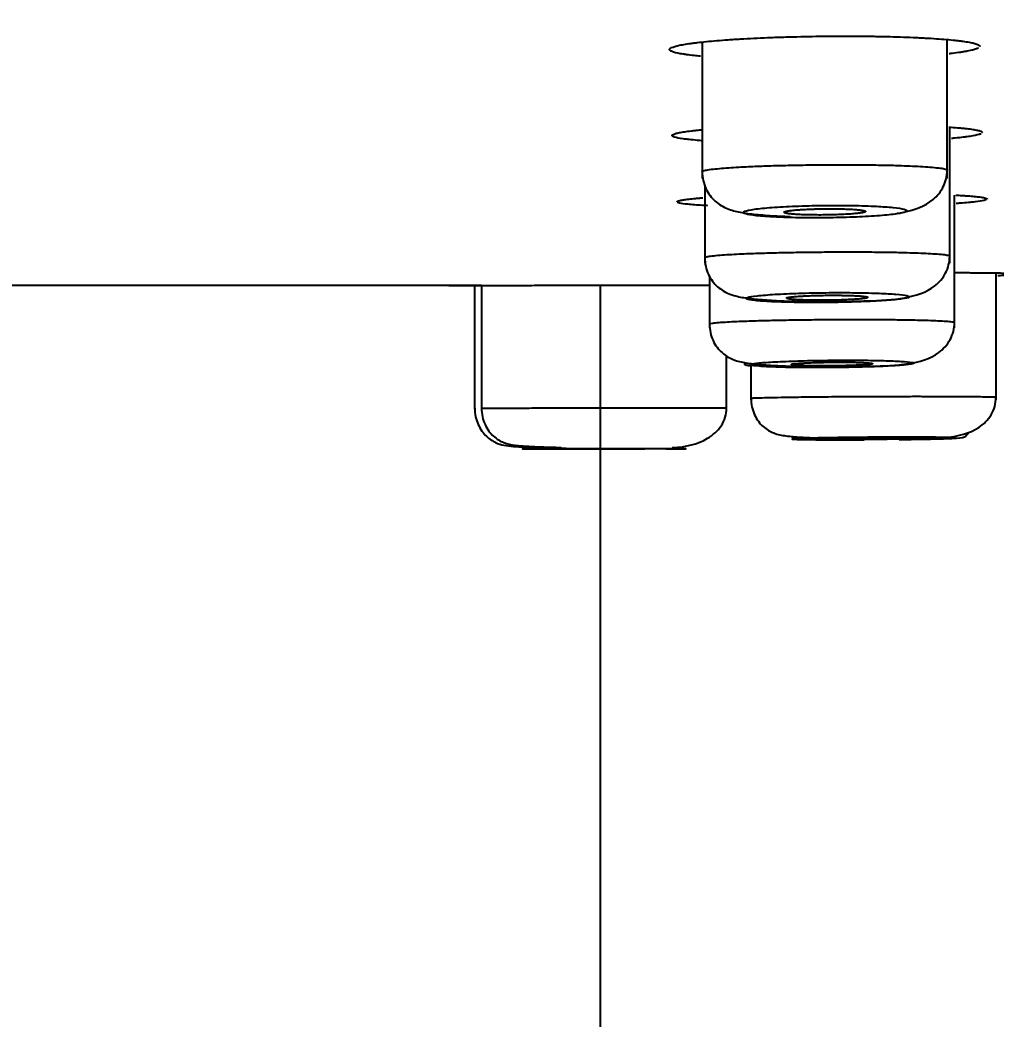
# Model space of a CAD drawing. Header units: millimetres. Extents: x 6110 to 6704, y -2661 to -1821.
# Drawn here: x 6324.998 to 6327.985, y -2068.275 to -2065.217 of the extents above; entities that cross this region are included whole.
import ezdxf

# ---------------------------------------------------------------- set-up
doc = ezdxf.new("R2010")
doc.units = ezdxf.units.MM
doc.header["$LTSCALE"] = 0.1
doc.linetypes.add('HIDDEN2', pattern=[4.7625, 3.175, -1.5875])
doc.layers.add('1', color=4, linetype='HIDDEN2', lineweight=13)
doc.layers.add('DIM', color=3, linetype='Continuous', lineweight=9)
doc.styles.get("Standard").update_dxf_attribs({"font": 'arial.ttf'})
doc.dimstyles.new('ISO-25', dxfattribs={"dimtxt": 2.5, "dimasz": 2.5, "dimexe": 1.25, "dimexo": 0.625, "dimtad": 1, "dimlfac": 5, "dimtxsty": 'Standard', "dimcen": 2.5, "dimadec": 0, "dimazin": 0, "dimtfac": 1, "dimtmove": 0, "dimatfit": 3, "dimfxl": 0, "dimarcsym": 0})

# ---------------------------------------------------------------- blocks, each defined once
blk = doc.blocks.new('*D85')
at = {"layer": 'Defpoints', "color": 0}
for p in [(6324.4599, -2027.3782), (6392.6916, -2027.3782), (6311.704, -2532.5418)]:
    blk.add_point(p, dxfattribs=at)
at = {"layer": 'DIM', "color": 0, "lineweight": -2}
for p, q in [((6325.0849, -2027.3782), (6393.9416, -2027.3782)), ((6392.6916, -2527.5418), (6392.6916, -2032.3782)), ((6312.329, -2532.5418), (6393.9416, -2532.5418))]:
    blk.add_line(p, q, dxfattribs=at)
at = {"layer": 'DIM', "color": 0}
for points in [[(6391.8583, -2032.3782), (6393.5249, -2032.3782), (6392.6916, -2027.3782)], [(6391.8583, -2527.5418), (6393.5249, -2527.5418), (6392.6916, -2532.5418)]]:
    blk.add_solid(points, dxfattribs=at)
at = {"layer": 'DIM', "color": 0, "insert": (6389.0618, -2279.96), "char_height": 5, "attachment_point": 5, "rotation": 90}
blk.add_mtext('2020,7', dxfattribs=at)
blk = doc.blocks.new('*D93')
at = {"layer": 'Defpoints', "color": 0}
for p in [(6325.0849, -2027.3782), (6402.037, -2595.9805), (6423.8203, -2595.9805)]:
    blk.add_point(p, dxfattribs=at)
at = {"layer": 'DIM', "color": 0, "lineweight": -2}
for p, q in [((6325.7099, -2027.3782), (6425.0703, -2027.3782)), ((6423.8203, -2032.3782), (6423.8203, -2590.9805)), ((6402.662, -2595.9805), (6425.0703, -2595.9805))]:
    blk.add_line(p, q, dxfattribs=at)
at = {"layer": 'DIM', "color": 0}
for points in [[(6422.9869, -2032.3782), (6424.6536, -2032.3782), (6423.8203, -2027.3782)], [(6422.9869, -2590.9805), (6424.6536, -2590.9805), (6423.8203, -2595.9805)]]:
    blk.add_solid(points, dxfattribs=at)
at = {"layer": 'DIM', "color": 0, "insert": (6420.1905, -2311.6794), "char_height": 5, "attachment_point": 5, "rotation": 90}
blk.add_mtext('2274,4', dxfattribs=at)

msp = doc.modelspace()

# ---------------------------------------------------------------- hatches: boundary and pattern name
at = {"layer": 'DIM'}
h = msp.add_hatch(dxfattribs=at)
h.set_pattern_fill('ANSI31', color=2)
edge = h.paths.add_edge_path()
edge.add_line((6619.6172, -2595.9805), (6619.6172, -1962.2056))
edge.add_line((6634.6172, -1966.1101), (6619.6172, -1966.1101))
edge.add_line((6634.6172, -2610.9805), (6634.6172, -1966.1101))
edge.add_line((6634.6172, -2610.9805), (6184.4567, -2610.9805))
edge.add_line((6619.6172, -2595.9805), (6184.4567, -2595.9805))
edge.add_line((6184.4567, -2610.9805), (6184.4567, -2595.9805))

# ---------------------------------------------------------------- linework, layer by layer
at = {"layer": '1', "color": 7, "linetype": 'Continuous', "lineweight": -3}
for p, q in [((6327.8358, -2065.7016), (6327.8358, -2065.2771)), ((6327.0858, -2065.2844), (6327.0858, -2065.7016)), ((6327.8436, -2065.9606), (6327.8436, -2065.5451)), ((6327.0936, -2065.7221), (6327.0936, -2065.9606)), ((6327.858, -2066.1595), (6327.858, -2065.753)), ((6327.108, -2065.9997), (6327.108, -2066.1595)), ((6327.9851, -2066.3798), (6327.9851, -2065.991)), ((6326.3382, -2066.0297), (6324.7749, -2066.0297)), ((6326.4105, -2066.0297), (6326.3382, -2066.0297)), ((6326.3893, -2066.0297), (6326.3893, -2066.4077)), ((6326.4105, -2066.0293), (6326.4105, -2066.4077)), ((6326.7749, -2142.2519), (6326.7749, -2066.0285)), ((6327.1605, -2066.4077), (6327.1605, -2066.2435)), ((6327.2351, -2066.2679), (6327.2351, -2066.3798)), ((6327.2351, -2066.3798), (6327.2351, -2066.3799)), ((6327.9851, -2066.3799), (6327.9851, -2066.3798))]:
    msp.add_line(p, q, dxfattribs=at)
for points, knots in [([(6327.0808, -2065.3276), (6327.0739, -2065.327), (6327.0674, -2065.3263), (6327.0529, -2065.3248), (6327.0452, -2065.3238), (6327.0345, -2065.3223), (6327.0311, -2065.3218), (6327.0247, -2065.3208), (6327.0216, -2065.3203), (6327.0074, -2065.3177), (6326.999, -2065.3156), (6326.992, -2065.3127), (6326.9908, -2065.3122), (6326.9888, -2065.311), (6326.988, -2065.3104), (6326.9861, -2065.3087), (6326.9856, -2065.3075), (6326.9864, -2065.304), (6326.99, -2065.3016), (6326.9982, -2065.2987), (6327.0001, -2065.2981), (6327.0041, -2065.2969), (6327.0063, -2065.2963), (6327.0135, -2065.2945), (6327.0244, -2065.2922), (6327.038, -2065.29), (6327.0493, -2065.2883), (6327.0533, -2065.2878), (6327.0615, -2065.2867), (6327.0658, -2065.2862), (6327.0881, -2065.2835), (6327.1081, -2065.2815), (6327.1415, -2065.2787), (6327.1531, -2065.2778), (6327.1715, -2065.2765), (6327.1778, -2065.2761), (6327.1905, -2065.2753), (6327.1969, -2065.2749), (6327.2296, -2065.273), (6327.2571, -2065.2716), (6327.2933, -2065.2702), (6327.3006, -2065.2699), (6327.3154, -2065.2693), (6327.3229, -2065.2691), (6327.3455, -2065.2684), (6327.3606, -2065.268), (6327.4063, -2065.2669), (6327.4373, -2065.2664), (6327.4765, -2065.266), (6327.4843, -2065.266), (6327.4999, -2065.2659), (6327.5077, -2065.2659), (6327.5308, -2065.2658), (6327.5614, -2065.2659), (6327.5914, -2065.2662), (6327.6137, -2065.2665), (6327.621, -2065.2667), (6327.6357, -2065.2669), (6327.643, -2065.2671), (6327.6788, -2065.2679), (6327.7058, -2065.2688), (6327.7377, -2065.2702), (6327.744, -2065.2704), (6327.7564, -2065.271), (6327.7625, -2065.2714), (6327.7804, -2065.2723), (6327.7918, -2065.273), (6327.8241, -2065.2753), (6327.8433, -2065.2769), (6327.8644, -2065.2792), (6327.8685, -2065.2797), (6327.8763, -2065.2806), (6327.88, -2065.2811), (6327.8907, -2065.2826), (6327.9034, -2065.2846), (6327.9134, -2065.2867), (6327.9197, -2065.2883), (6327.9217, -2065.2889), (6327.9252, -2065.29), (6327.9268, -2065.2906), (6327.9333, -2065.2932), (6327.9358, -2065.2954), (6327.9358, -2065.2975)], [0, 0, 0, 0, 0.019106, 0.019106, 0.045031, 0.045031, 0.057993, 0.057993, 0.070956, 0.070956, 0.122806, 0.122806, 0.135768, 0.135768, 0.14873, 0.14873, 0.174655, 0.174655, 0.226505, 0.226505, 0.239467, 0.239467, 0.25243, 0.25243, 0.278354, 0.304279, 0.304279, 0.317242, 0.317242, 0.330204, 0.330204, 0.382054, 0.382054, 0.407979, 0.407979, 0.420941, 0.420941, 0.433903, 0.433903, 0.485753, 0.485753, 0.498716, 0.498716, 0.511678, 0.511678, 0.537603, 0.537603, 0.589452, 0.589452, 0.602415, 0.602415, 0.615377, 0.615377, 0.641302, 0.667227, 0.667227, 0.680189, 0.680189, 0.693152, 0.693152, 0.745001, 0.745001, 0.757964, 0.757964, 0.770926, 0.770926, 0.796851, 0.796851, 0.848701, 0.848701, 0.861663, 0.861663, 0.874626, 0.874626, 0.90055, 0.926475, 0.926475, 0.939438, 0.939438, 0.9524, 0.9524, 1, 1, 1, 1]), ([(6327.9312, -2065.3026), (6327.9307, -2065.3029), (6327.9301, -2065.3031), (6327.9282, -2065.304), (6327.9267, -2065.3046), (6327.9185, -2065.3076), (6327.9091, -2065.3099), (6327.8937, -2065.3127), (6327.8904, -2065.3133), (6327.8835, -2065.3144), (6327.8799, -2065.315), (6327.8685, -2065.3167), (6327.8603, -2065.3177), (6327.8482, -2065.3192), (6327.8448, -2065.3196), (6327.8413, -2065.32)], [0, 0, 0, 0, 0.047075, 0.047075, 0.144731, 0.144731, 0.535355, 0.535355, 0.633011, 0.633011, 0.730667, 0.730667, 0.925979, 0.925979, 1, 1, 1, 1]), ([(6327.0885, -2065.5864), (6327.082, -2065.586), (6327.0758, -2065.5855), (6327.0616, -2065.5843), (6327.0538, -2065.5836), (6327.043, -2065.5824), (6327.0396, -2065.582), (6327.0331, -2065.5812), (6327.0301, -2065.5808), (6327.0157, -2065.5788), (6327.0071, -2065.5771), (6327.0001, -2065.5749), (6326.9989, -2065.5744), (6326.9968, -2065.5735), (6326.9959, -2065.5731), (6326.994, -2065.5717), (6326.9934, -2065.5707), (6326.9941, -2065.5679), (6326.9975, -2065.5661), (6327.0056, -2065.5637), (6327.0075, -2065.5632), (6327.0115, -2065.5623), (6327.0136, -2065.5618), (6327.0207, -2065.5604), (6327.0315, -2065.5585), (6327.0451, -2065.5567), (6327.0564, -2065.5554), (6327.0603, -2065.5549), (6327.0685, -2065.5541), (6327.0728, -2065.5536), (6327.0792, -2065.553), (6327.0812, -2065.5528), (6327.0833, -2065.5526)], [0, 0, 0, 0, 0.054012, 0.054012, 0.131394, 0.131394, 0.170084, 0.170084, 0.208775, 0.208775, 0.363538, 0.363538, 0.402229, 0.402229, 0.44092, 0.44092, 0.518301, 0.518301, 0.673064, 0.673064, 0.711755, 0.711755, 0.750446, 0.750446, 0.827827, 0.905209, 0.905209, 0.9439, 0.9439, 0.98259, 0.98259, 1, 1, 1, 1]), ([(6327.8408, -2065.5443), (6327.8501, -2065.5449), (6327.8589, -2065.5456), (6327.8713, -2065.5466), (6327.8754, -2065.547), (6327.8833, -2065.5477), (6327.887, -2065.5481), (6327.8977, -2065.5493), (6327.9106, -2065.5508), (6327.9206, -2065.5525), (6327.9271, -2065.5538), (6327.9291, -2065.5542), (6327.9326, -2065.5551), (6327.9343, -2065.5556), (6327.941, -2065.5577), (6327.9436, -2065.5594), (6327.9436, -2065.5612)], [0, 0, 0, 0, 0.14117, 0.14117, 0.214314, 0.214314, 0.287458, 0.287458, 0.433746, 0.580034, 0.580034, 0.653178, 0.653178, 0.726322, 0.726322, 1, 1, 1, 1]), ([(6327.9392, -2065.5651), (6327.9387, -2065.5653), (6327.9381, -2065.5655), (6327.9363, -2065.5663), (6327.9348, -2065.5667), (6327.9267, -2065.5691), (6327.9174, -2065.571), (6327.9021, -2065.5733), (6327.8988, -2065.5737), (6327.892, -2065.5746), (6327.8884, -2065.5751), (6327.8771, -2065.5764), (6327.8689, -2065.5773), (6327.8565, -2065.5785), (6327.8528, -2065.5788), (6327.849, -2065.5792)], [0, 0, 0, 0, 0.048072, 0.048072, 0.14499, 0.14499, 0.532661, 0.532661, 0.629579, 0.629579, 0.726497, 0.726497, 0.920333, 0.920333, 1, 1, 1, 1]), ([(6327.0858, -2065.681), (6327.0858, -2065.6807), (6327.0865, -2065.6793), (6327.093, -2065.6769), (6327.1118, -2065.6738), (6327.1366, -2065.6712), (6327.1654, -2065.6689), (6327.1959, -2065.6669), (6327.2335, -2065.665), (6327.2809, -2065.6631), (6327.3401, -2065.6615), (6327.4024, -2065.6603), (6327.4659, -2065.6597), (6327.5287, -2065.6596), (6327.5892, -2065.6599), (6327.6457, -2065.6608), (6327.6799, -2065.6617), (6327.6959, -2065.6623)], [0, 0, 0, 0, 0.017622, 0.099538, 0.171504, 0.237516, 0.297574, 0.351674, 0.399816, 0.476831, 0.553267, 0.629131, 0.704424, 0.779153, 0.853323, 0.926936, 1, 1, 1, 1]), ([(6327.6959, -2065.6623), (6327.7076, -2065.6627), (6327.7309, -2065.6636), (6327.763, -2065.6653), (6327.792, -2065.6675), (6327.8158, -2065.67), (6327.832, -2065.6729), (6327.8359, -2065.675), (6327.8358, -2065.6762), (6327.8358, -2065.6762)], [0, 0, 0, 0, 0.133486, 0.279922, 0.439307, 0.611639, 0.796914, 0.995127, 1, 1, 1, 1]), ([(6327.0859, -2065.681), (6327.086, -2065.6905), (6327.0879, -2065.7086), (6327.0994, -2065.742), (6327.1249, -2065.7742), (6327.163, -2065.7959), (6327.2026, -2065.8061), (6327.2489, -2065.8118), (6327.3019, -2065.8161), (6327.339, -2065.8176), (6327.3552, -2065.8181)], [0, 0, 0, 0, 0.067149, 0.135614, 0.2734, 0.41393, 0.563922, 0.723885, 0.88461, 1, 1, 1, 1]), ([(6327.6819, -2065.8083), (6327.6891, -2065.8073), (6327.7294, -2065.8002), (6327.7829, -2065.7822), (6327.8271, -2065.7294), (6327.8347, -2065.6951), (6327.8357, -2065.6762)], [0, 0, 0, 0, 0.096194, 0.553352, 0.78073, 1, 1, 1, 1]), ([(6327.008, -2065.7733), (6327.008, -2065.7732), (6327.008, -2065.7732), (6327.0083, -2065.7717), (6327.0115, -2065.7703), (6327.0194, -2065.7685), (6327.0211, -2065.7682), (6327.025, -2065.7675), (6327.0272, -2065.7671), (6327.0341, -2065.7661), (6327.0447, -2065.7647), (6327.0581, -2065.7633), (6327.0692, -2065.7623), (6327.0731, -2065.7619), (6327.0807, -2065.7613), (6327.0843, -2065.761), (6327.0881, -2065.7607)], [0, 0, 0, 0, 0.013326, 0.013326, 0.345989, 0.345989, 0.429155, 0.429155, 0.51232, 0.51232, 0.678652, 0.844983, 0.844983, 0.928149, 0.928149, 1, 1, 1, 1]), ([(6327.8625, -2065.7528), (6327.8685, -2065.7531), (6327.8742, -2065.7534), (6327.8839, -2065.754), (6327.8881, -2065.7542), (6327.8961, -2065.7548), (6327.8998, -2065.7551), (6327.9107, -2065.7559), (6327.9238, -2065.757), (6327.934, -2065.7583), (6327.9406, -2065.7592), (6327.9427, -2065.7595), (6327.9464, -2065.7602), (6327.948, -2065.7605), (6327.9552, -2065.7621), (6327.9581, -2065.7635), (6327.958, -2065.7648)], [0, 0, 0, 0, 0.096809, 0.096809, 0.172796, 0.172796, 0.248783, 0.248783, 0.400757, 0.552731, 0.552731, 0.628718, 0.628718, 0.704705, 0.704705, 1, 1, 1, 1]), ([(6327.9541, -2065.7676), (6327.9536, -2065.7677), (6327.9531, -2065.7679), (6327.9513, -2065.7685), (6327.9499, -2065.7688), (6327.9421, -2065.7706), (6327.9329, -2065.772), (6327.9178, -2065.7737), (6327.9146, -2065.7741), (6327.9079, -2065.7748), (6327.9043, -2065.7751), (6327.8931, -2065.7761), (6327.8851, -2065.7768), (6327.8722, -2065.7778), (6327.8679, -2065.7781), (6327.8635, -2065.7784)], [0, 0, 0, 0, 0.048334, 0.048334, 0.143863, 0.143863, 0.525981, 0.525981, 0.621511, 0.621511, 0.717041, 0.717041, 0.9081, 0.9081, 1, 1, 1, 1]), ([(6327.1028, -2065.7851), (6327.0971, -2065.7848), (6327.0915, -2065.7845), (6327.0778, -2065.7837), (6327.0699, -2065.7832), (6327.059, -2065.7824), (6327.0555, -2065.7821), (6327.0489, -2065.7815), (6327.0458, -2065.7812), (6327.0312, -2065.7797), (6327.0224, -2065.7785), (6327.0151, -2065.7769), (6327.0138, -2065.7765), (6327.0119, -2065.7759), (6327.0112, -2065.7757), (6327.0106, -2065.7754)], [0, 0, 0, 0, 0.112971, 0.112971, 0.29489, 0.29489, 0.385849, 0.385849, 0.476808, 0.476808, 0.840645, 0.840645, 0.931604, 0.931604, 1, 1, 1, 1]), ([(6327.6188, -2065.7869), (6327.6188, -2065.7869), (6327.6188, -2065.7869), (6327.6164, -2065.7868), (6327.6139, -2065.7867), (6327.589, -2065.7855), (6327.5634, -2065.7848), (6327.5101, -2065.784), (6327.4817, -2065.784), (6327.4258, -2065.7847), (6327.3976, -2065.7854), (6327.3453, -2065.7875), (6327.3206, -2065.7889), (6327.2779, -2065.7921), (6327.2595, -2065.7939), (6327.2314, -2065.7979), (6327.2214, -2065.8001), (6327.2111, -2065.8043), (6327.2106, -2065.8065), (6327.2191, -2065.8106), (6327.2282, -2065.8126), (6327.2545, -2065.8161), (6327.2722, -2065.8176), (6327.3056, -2065.8196), (6327.3196, -2065.8202), (6327.3586, -2065.8216), (6327.3854, -2065.8221), (6327.4401, -2065.8224), (6327.4689, -2065.8222), (6327.5243, -2065.821), (6327.5518, -2065.8201), (6327.6016, -2065.8177), (6327.6247, -2065.8161), (6327.6632, -2065.8127), (6327.6792, -2065.8107), (6327.702, -2065.8066), (6327.7091, -2065.8044), (6327.7136, -2065.8001), (6327.711, -2065.798), (6327.6968, -2065.794), (6327.6849, -2065.7922), (6327.6554, -2065.7891), (6327.6382, -2065.7879), (6327.6188, -2065.7869)], [0, 0, 0, 0, 0.00002, 0.00002, 0.005947, 0.005947, 0.05945, 0.05945, 0.112954, 0.112954, 0.166618, 0.166618, 0.220439, 0.220439, 0.274366, 0.274366, 0.328307, 0.328307, 0.382159, 0.382159, 0.435905, 0.435905, 0.489656, 0.489656, 0.522611, 0.522611, 0.576095, 0.576095, 0.629662, 0.629662, 0.683376, 0.683376, 0.737237, 0.737237, 0.79118, 0.79118, 0.845104, 0.845104, 0.898916, 0.898916, 0.952573, 0.952573, 1, 1, 1, 1]), ([(6327.3358, -2065.8053), (6327.3358, -2065.8053), (6327.3358, -2065.8053), (6327.3358, -2065.8046), (6327.3367, -2065.804), (6327.3391, -2065.8031), (6327.3401, -2065.8028), (6327.3425, -2065.8022), (6327.3452, -2065.8015), (6327.3487, -2065.801), (6327.3516, -2065.8005), (6327.3526, -2065.8004), (6327.3548, -2065.8001), (6327.3559, -2065.7999), (6327.3616, -2065.7992), (6327.3668, -2065.7987), (6327.3754, -2065.798), (6327.3784, -2065.7977), (6327.3832, -2065.7974), (6327.3849, -2065.7973), (6327.3882, -2065.7971), (6327.3898, -2065.797), (6327.3983, -2065.7964), (6327.4055, -2065.7961), (6327.4169, -2065.7956), (6327.4208, -2065.7955), (6327.4287, -2065.7952), (6327.4326, -2065.7951), (6327.4446, -2065.7948), (6327.4528, -2065.7947), (6327.4651, -2065.7945), (6327.4693, -2065.7945), (6327.4774, -2065.7945), (6327.4855, -2065.7945), (6327.4934, -2065.7946), (6327.5012, -2065.7947), (6327.5051, -2065.7947), (6327.5165, -2065.795), (6327.5237, -2065.7952), (6327.5339, -2065.7956), (6327.5372, -2065.7958), (6327.5435, -2065.7961), (6327.5466, -2065.7963), (6327.5552, -2065.7969), (6327.5604, -2065.7973), (6327.5672, -2065.798), (6327.5693, -2065.7982), (6327.5731, -2065.7988), (6327.5766, -2065.7993), (6327.5793, -2065.7998), (6327.5817, -2065.8004), (6327.5827, -2065.8007), (6327.5851, -2065.8016), (6327.5858, -2065.8022), (6327.5858, -2065.8031), (6327.5856, -2065.8034), (6327.585, -2065.8039), (6327.5847, -2065.8041), (6327.5841, -2065.8044), (6327.5838, -2065.8045), (6327.5818, -2065.8053), (6327.5794, -2065.8059), (6327.5747, -2065.8068), (6327.5729, -2065.8071), (6327.5691, -2065.8077), (6327.5669, -2065.808), (6327.5602, -2065.8088), (6327.555, -2065.8093), (6327.5462, -2065.8101), (6327.5432, -2065.8103), (6327.5369, -2065.8108), (6327.5303, -2065.8112), (6327.5233, -2065.8116), (6327.5161, -2065.812), (6327.5123, -2065.8121), (6327.501, -2065.8126), (6327.4932, -2065.8129), (6327.4811, -2065.8132), (6327.4771, -2065.8132), (6327.4689, -2065.8134), (6327.4647, -2065.8134), (6327.4525, -2065.8136), (6327.4444, -2065.8136), (6327.4323, -2065.8135), (6327.4283, -2065.8135), (6327.4204, -2065.8134), (6327.4127, -2065.8133), (6327.4054, -2065.8131), (6327.3981, -2065.8128), (6327.3946, -2065.8127), (6327.3843, -2065.8123), (6327.378, -2065.812), (6327.3722, -2065.8116)], [0, 0, 0, 0, 0.000598, 0.000598, 0.036291, 0.036291, 0.054137, 0.054137, 0.071983, 0.08983, 0.08983, 0.098753, 0.098753, 0.107676, 0.107676, 0.143369, 0.143369, 0.161216, 0.161216, 0.170139, 0.170139, 0.179062, 0.179062, 0.214755, 0.214755, 0.232602, 0.232602, 0.250448, 0.250448, 0.286141, 0.286141, 0.303988, 0.303988, 0.321834, 0.339681, 0.339681, 0.357527, 0.357527, 0.39322, 0.39322, 0.411066, 0.411066, 0.428913, 0.428913, 0.464606, 0.464606, 0.482452, 0.482452, 0.500299, 0.518145, 0.518145, 0.535992, 0.535992, 0.571685, 0.571685, 0.589531, 0.589531, 0.598454, 0.598454, 0.607378, 0.607378, 0.643071, 0.643071, 0.660917, 0.660917, 0.678764, 0.678764, 0.714456, 0.714456, 0.732303, 0.732303, 0.750149, 0.767996, 0.767996, 0.785842, 0.785842, 0.821535, 0.821535, 0.839382, 0.839382, 0.857228, 0.857228, 0.892921, 0.892921, 0.910768, 0.910768, 0.928614, 0.946461, 0.946461, 0.964307, 0.964307, 1, 1, 1, 1]), ([(6327.3722, -2065.8116), (6327.3663, -2065.8112), (6327.3612, -2065.8108), (6327.3544, -2065.8101), (6327.3523, -2065.8098), (6327.3485, -2065.8093), (6327.3467, -2065.809), (6327.3421, -2065.8082), (6327.3397, -2065.8077), (6327.3375, -2065.8068), (6327.3369, -2065.8066), (6327.3365, -2065.8063)], [0, 0, 0, 0, 0.290607, 0.290607, 0.435911, 0.435911, 0.581215, 0.581215, 0.871822, 0.871822, 1, 1, 1, 1]), ([(6327.0936, -2065.9439), (6327.0936, -2065.9437), (6327.0944, -2065.9426), (6327.1012, -2065.9406), (6327.1201, -2065.9381), (6327.1454, -2065.936), (6327.1744, -2065.9341), (6327.2048, -2065.9326), (6327.2425, -2065.931), (6327.29, -2065.9295), (6327.3495, -2065.9281), (6327.412, -2065.9272), (6327.4756, -2065.9266), (6327.5384, -2065.9264), (6327.5987, -2065.9267), (6327.6549, -2065.9273), (6327.6889, -2065.928), (6327.7048, -2065.9284)], [0, 0, 0, 0, 0.020863, 0.100541, 0.173229, 0.239569, 0.299558, 0.353192, 0.40047, 0.477753, 0.554362, 0.630299, 0.705566, 0.780167, 0.854104, 0.927381, 1, 1, 1, 1]), ([(6327.0937, -2065.944), (6327.0938, -2065.9533), (6327.0957, -2065.9713), (6327.107, -2066.0045), (6327.1322, -2066.0363), (6327.1693, -2066.0572), (6327.2079, -2066.0666), (6327.2536, -2066.0717), (6327.307, -2066.0756), (6327.3448, -2066.077), (6327.3618, -2066.0775)], [0, 0, 0, 0, 0.065587, 0.132282, 0.266731, 0.40545, 0.555785, 0.717201, 0.878939, 1, 1, 1, 1]), ([(6327.3618, -2066.0775), (6327.3672, -2066.0777), (6327.3944, -2066.0787), (6327.4482, -2066.0791), (6327.52, -2066.0787), (6327.6122, -2066.0759), (6327.7044, -2066.0715), (6327.7881, -2066.046), (6327.8283, -2066.0002), (6327.8411, -2065.9668), (6327.8433, -2065.9487), (6327.8435, -2065.9393)], [0, 0, 0, 0, 0.027523, 0.137792, 0.249968, 0.363921, 0.586971, 0.792825, 0.897421, 0.949447, 1, 1, 1, 1]), ([(6327.7048, -2065.9284), (6327.7165, -2065.9287), (6327.7398, -2065.9295), (6327.7718, -2065.9308), (6327.8006, -2065.9325), (6327.824, -2065.9344), (6327.8399, -2065.9367), (6327.8436, -2065.9384), (6327.8436, -2065.9393), (6327.8436, -2065.9393)], [0, 0, 0, 0, 0.135336, 0.282951, 0.442842, 0.615007, 0.799441, 0.996141, 1, 1, 1, 1]), ([(6327.8614, -2065.9899), (6327.8657, -2065.9899), (6327.8699, -2065.9899), (6327.8805, -2065.99), (6327.8869, -2065.99), (6327.8994, -2065.9901), (6327.9056, -2065.9901), (6327.9238, -2065.9902), (6327.9353, -2065.9903), (6327.9681, -2065.9906), (6327.9878, -2065.9909), (6328.0094, -2065.9912), (6328.0136, -2065.9913), (6328.0217, -2065.9915), (6328.0255, -2065.9915), (6328.0365, -2065.9918), (6328.0497, -2065.9921), (6328.0601, -2065.9925), (6328.0669, -2065.9928), (6328.069, -2065.9929), (6328.0728, -2065.9931), (6328.0745, -2065.9932), (6328.0821, -2065.9938), (6328.0851, -2065.9942), (6328.0851, -2065.9949), (6328.0843, -2065.9952), (6328.082, -2065.9955), (6328.081, -2065.9956), (6328.0787, -2065.9959), (6328.0774, -2065.996), (6328.0698, -2065.9966), (6328.0608, -2065.9971), (6328.0459, -2065.9977), (6328.0428, -2065.9979), (6328.0361, -2065.9981), (6328.0325, -2065.9982), (6328.0215, -2065.9986), (6328.0135, -2065.9989), (6328.0002, -2065.9992), (6327.9954, -2065.9994), (6327.9904, -2065.9995)], [0, 0, 0, 0, 0.019272, 0.019272, 0.048921, 0.048921, 0.07857, 0.07857, 0.137868, 0.137868, 0.256464, 0.256464, 0.286113, 0.286113, 0.315762, 0.315762, 0.37506, 0.434358, 0.434358, 0.464007, 0.464007, 0.493656, 0.493656, 0.612252, 0.612252, 0.67155, 0.67155, 0.701199, 0.701199, 0.730848, 0.730848, 0.849444, 0.849444, 0.879093, 0.879093, 0.908742, 0.908742, 0.968039, 0.968039, 1, 1, 1, 1]), ([(6326.3382, -2066.0297), (6326.33, -2066.0297), (6326.3237, -2066.0297), (6326.3145, -2066.0297), (6326.3118, -2066.0297), (6326.3106, -2066.0297), (6326.3105, -2066.0297), (6326.3105, -2066.0297), (6326.3108, -2066.0296), (6326.3122, -2066.0296), (6326.3163, -2066.0296), (6326.3208, -2066.0296), (6326.3288, -2066.0296), (6326.3305, -2066.0296), (6326.3341, -2066.0295), (6326.336, -2066.0295), (6326.3422, -2066.0295), (6326.3467, -2066.0295), (6326.3614, -2066.0294), (6326.3728, -2066.0294), (6326.3924, -2066.0294), (6326.3993, -2066.0293), (6326.4103, -2066.0293), (6326.414, -2066.0293), (6326.4217, -2066.0293), (6326.4257, -2066.0293), (6326.4457, -2066.0292), (6326.463, -2066.0292), (6326.4907, -2066.0291), (6326.5002, -2066.0291), (6326.515, -2066.029), (6326.52, -2066.029), (6326.5302, -2066.029), (6326.5353, -2066.029), (6326.5614, -2066.0289), (6326.6044, -2066.0288), (6326.6503, -2066.0287), (6326.6799, -2066.0287), (6326.6858, -2066.0287), (6326.6977, -2066.0287), (6326.7156, -2066.0286), (6326.7335, -2066.0286), (6326.7694, -2066.0285), (6326.7935, -2066.0285), (6326.8237, -2066.0285), (6326.8297, -2066.0285), (6326.8419, -2066.0284), (6326.8479, -2066.0284), (6326.8659, -2066.0284), (6326.8778, -2066.0284), (6326.913, -2066.0284), (6326.936, -2066.0284), (6326.9697, -2066.0283), (6326.9808, -2066.0283), (6327.0028, -2066.0283), (6327.0135, -2066.0283), (6327.0448, -2066.0283), (6327.0646, -2066.0283), (6327.0924, -2066.0283), (6327.1012, -2066.0284), (6327.1097, -2066.0284)], [0, 0, 0, 0, 0.057203, 0.057203, 0.114407, 0.114407, 0.128707, 0.128707, 0.143008, 0.17161, 0.17161, 0.228813, 0.228813, 0.243114, 0.243114, 0.257415, 0.257415, 0.286017, 0.286017, 0.34322, 0.34322, 0.371821, 0.371821, 0.386122, 0.386122, 0.400423, 0.400423, 0.457626, 0.457626, 0.486228, 0.486228, 0.500529, 0.500529, 0.51483, 0.51483, 0.572033, 0.629236, 0.629236, 0.643537, 0.643537, 0.657838, 0.68644, 0.68644, 0.743643, 0.743643, 0.757944, 0.757944, 0.772245, 0.772245, 0.800846, 0.800846, 0.85805, 0.85805, 0.886651, 0.886651, 0.915253, 0.915253, 0.972456, 0.972456, 1, 1, 1, 1]), ([(6327.6273, -2066.0532), (6327.6273, -2066.0532), (6327.6273, -2066.0532), (6327.6254, -2066.0531), (6327.6234, -2066.053), (6327.5993, -2066.0522), (6327.5738, -2066.0516), (6327.5207, -2066.0511), (6327.4922, -2066.0511), (6327.4363, -2066.0517), (6327.408, -2066.0523), (6327.3556, -2066.054), (6327.3307, -2066.0551), (6327.2877, -2066.0577), (6327.269, -2066.0592), (6327.2404, -2066.0624), (6327.23, -2066.0641), (6327.2191, -2066.0675), (6327.2182, -2066.0692), (6327.2261, -2066.0725), (6327.2348, -2066.0741), (6327.2605, -2066.0768), (6327.2779, -2066.078), (6327.3109, -2066.0796), (6327.3249, -2066.0801), (6327.3637, -2066.0811), (6327.3904, -2066.0815), (6327.445, -2066.0817), (6327.4738, -2066.0815), (6327.5293, -2066.0805), (6327.5569, -2066.0798), (6327.607, -2066.0778), (6327.6302, -2066.0765), (6327.6692, -2066.0737), (6327.6854, -2066.0721), (6327.7088, -2066.0689), (6327.7163, -2066.0671), (6327.7214, -2066.0637), (6327.7192, -2066.062), (6327.7056, -2066.0589), (6327.694, -2066.0574), (6327.6646, -2066.055), (6327.6471, -2066.054), (6327.6273, -2066.0532)], [0, 0, 0, 0, 0.000017, 0.000017, 0.004683, 0.004683, 0.058252, 0.058252, 0.111838, 0.111838, 0.165522, 0.165522, 0.219306, 0.219306, 0.273156, 0.273156, 0.327012, 0.327012, 0.38081, 0.38081, 0.434539, 0.434539, 0.48827, 0.48827, 0.521359, 0.521359, 0.574924, 0.574924, 0.628544, 0.628544, 0.682259, 0.682259, 0.736068, 0.736068, 0.789928, 0.789928, 0.843773, 0.843773, 0.897545, 0.897545, 0.951217, 0.951217, 1, 1, 1, 1]), ([(6327.3436, -2066.0681), (6327.3436, -2066.0681), (6327.3436, -2066.0681), (6327.3436, -2066.0676), (6327.3444, -2066.0671), (6327.3468, -2066.0664), (6327.3478, -2066.0661), (6327.3502, -2066.0656), (6327.353, -2066.0652), (6327.3565, -2066.0647), (6327.3594, -2066.0643), (6327.3604, -2066.0642), (6327.3625, -2066.064), (6327.3636, -2066.0639), (6327.3693, -2066.0633), (6327.3745, -2066.0629), (6327.3831, -2066.0623), (6327.3862, -2066.0621), (6327.3909, -2066.0618), (6327.3926, -2066.0617), (6327.3959, -2066.0615), (6327.3976, -2066.0614), (6327.4061, -2066.061), (6327.4132, -2066.0607), (6327.4246, -2066.0603), (6327.4285, -2066.0602), (6327.4364, -2066.06), (6327.4403, -2066.0599), (6327.4523, -2066.0596), (6327.4604, -2066.0595), (6327.4728, -2066.0594), (6327.4769, -2066.0594), (6327.4851, -2066.0593), (6327.4931, -2066.0593), (6327.5011, -2066.0594), (6327.5089, -2066.0594), (6327.5128, -2066.0595), (6327.5242, -2066.0597), (6327.5314, -2066.0598), (6327.5415, -2066.0601), (6327.5448, -2066.0602), (6327.5512, -2066.0605), (6327.5542, -2066.0606), (6327.5629, -2066.0611), (6327.5681, -2066.0614), (6327.5749, -2066.062), (6327.577, -2066.0622), (6327.5809, -2066.0626), (6327.5843, -2066.063), (6327.5871, -2066.0634), (6327.5894, -2066.0638), (6327.5904, -2066.0641), (6327.5928, -2066.0648), (6327.5936, -2066.0653), (6327.5936, -2066.0658)], [0, 0, 0, 0, 0.000769, 0.000769, 0.063224, 0.063224, 0.094451, 0.094451, 0.125679, 0.156906, 0.156906, 0.17252, 0.17252, 0.188133, 0.188133, 0.250588, 0.250588, 0.281815, 0.281815, 0.297429, 0.297429, 0.313043, 0.313043, 0.375497, 0.375497, 0.406725, 0.406725, 0.437952, 0.437952, 0.500407, 0.500407, 0.531634, 0.531634, 0.562861, 0.594089, 0.594089, 0.625316, 0.625316, 0.687771, 0.687771, 0.718998, 0.718998, 0.750225, 0.750225, 0.81268, 0.81268, 0.843907, 0.843907, 0.875134, 0.906362, 0.906362, 0.937589, 0.937589, 1, 1, 1, 1]), ([(6327.38, -2066.0731), (6327.3742, -2066.0728), (6327.3691, -2066.0725), (6327.3623, -2066.0719), (6327.3602, -2066.0717), (6327.3563, -2066.0713), (6327.3546, -2066.0711), (6327.3499, -2066.0705), (6327.3476, -2066.07), (6327.3453, -2066.0694), (6327.3447, -2066.0691), (6327.3443, -2066.0689)], [0, 0, 0, 0, 0.290784, 0.290784, 0.436175, 0.436175, 0.581567, 0.581567, 0.872351, 0.872351, 1, 1, 1, 1]), ([(6327.5926, -2066.0667), (6327.5925, -2066.0667), (6327.5924, -2066.0668), (6327.5919, -2066.067), (6327.5916, -2066.0671), (6327.5896, -2066.0677), (6327.5872, -2066.0682), (6327.5825, -2066.069), (6327.5807, -2066.0692), (6327.5769, -2066.0697), (6327.5748, -2066.0699), (6327.568, -2066.0706), (6327.5628, -2066.071), (6327.5541, -2066.0716), (6327.551, -2066.0718), (6327.5447, -2066.0722), (6327.5382, -2066.0725), (6327.5312, -2066.0728), (6327.5239, -2066.0732), (6327.5202, -2066.0733), (6327.5088, -2066.0737), (6327.501, -2066.0739), (6327.489, -2066.0742), (6327.4849, -2066.0742), (6327.4767, -2066.0744), (6327.4726, -2066.0744), (6327.4604, -2066.0745), (6327.4523, -2066.0746), (6327.4402, -2066.0745), (6327.4362, -2066.0745), (6327.4283, -2066.0744), (6327.4206, -2066.0743), (6327.4133, -2066.0742), (6327.406, -2066.074), (6327.4025, -2066.0739), (6327.3922, -2066.0736), (6327.3859, -2066.0734), (6327.38, -2066.0731)], [0, 0, 0, 0, 0.010912, 0.010912, 0.032892, 0.032892, 0.120811, 0.120811, 0.16477, 0.16477, 0.20873, 0.20873, 0.296648, 0.296648, 0.340608, 0.340608, 0.384567, 0.428527, 0.428527, 0.472486, 0.472486, 0.560405, 0.560405, 0.604365, 0.604365, 0.648324, 0.648324, 0.736243, 0.736243, 0.780203, 0.780203, 0.824162, 0.868122, 0.868122, 0.912081, 0.912081, 1, 1, 1, 1]), ([(6327.108, -2066.1468), (6327.1081, -2066.1466), (6327.1089, -2066.1458), (6327.116, -2066.1443), (6327.135, -2066.1424), (6327.1608, -2066.1408), (6327.1901, -2066.1394), (6327.2202, -2066.1382), (6327.2576, -2066.137), (6327.305, -2066.1358), (6327.365, -2066.1347), (6327.4277, -2066.1339), (6327.4914, -2066.1335), (6327.5541, -2066.1333), (6327.6142, -2066.1334), (6327.67, -2066.1338), (6327.7037, -2066.1343), (6327.7194, -2066.1346)], [0, 0, 0, 0, 0.02387, 0.100739, 0.174983, 0.242094, 0.302067, 0.354899, 0.400588, 0.478474, 0.555512, 0.631702, 0.707047, 0.781548, 0.855205, 0.928022, 1, 1, 1, 1]), ([(6327.7194, -2066.1346), (6327.7313, -2066.1348), (6327.7549, -2066.1353), (6327.7871, -2066.1363), (6327.8157, -2066.1375), (6327.8389, -2066.1389), (6327.8544, -2066.1406), (6327.8581, -2066.1418), (6327.858, -2066.1425), (6327.858, -2066.1425)], [0, 0, 0, 0, 0.137632, 0.286629, 0.446988, 0.618708, 0.801784, 0.996212, 1, 1, 1, 1]), ([(6327.1081, -2066.1468), (6327.1082, -2066.1562), (6327.1101, -2066.174), (6327.1185, -2066.1987), (6327.131, -2066.2194), (6327.1517, -2066.2415), (6327.1823, -2066.2587), (6327.22, -2066.2672), (6327.2653, -2066.2716), (6327.3172, -2066.275), (6327.3536, -2066.2762), (6327.369, -2066.2766)], [0, 0, 0, 0, 0.065181, 0.131182, 0.197737, 0.265061, 0.404129, 0.557264, 0.72278, 0.888121, 1, 1, 1, 1]), ([(6327.369, -2066.2766), (6327.3758, -2066.2768), (6327.4044, -2066.2778), (6327.4597, -2066.2783), (6327.5313, -2066.278), (6327.623, -2066.2759), (6327.7148, -2066.2729), (6327.8001, -2066.2497), (6327.842, -2066.2043), (6327.8555, -2066.1704), (6327.8578, -2066.152), (6327.8579, -2066.1425)], [0, 0, 0, 0, 0.034946, 0.144153, 0.254888, 0.366993, 0.58576, 0.789903, 0.895462, 0.948393, 1, 1, 1, 1]), ([(6327.2135, -2066.2686), (6327.2134, -2066.2699), (6327.2167, -2066.272), (6327.2265, -2066.2737), (6327.2316, -2066.2744)], [0, 0, 0, 0, 0.591334, 1, 1, 1, 1]), ([(6327.6418, -2066.2594), (6327.6418, -2066.2594), (6327.6418, -2066.2594), (6327.6404, -2066.2594), (6327.639, -2066.2593), (6327.6155, -2066.2587), (6327.5902, -2066.2583), (6327.5372, -2066.258), (6327.5087, -2066.2581), (6327.4528, -2066.2586), (6327.4245, -2066.2591), (6327.3719, -2066.2604), (6327.3469, -2066.2613), (6327.3036, -2066.2633), (6327.2847, -2066.2644), (6327.2557, -2066.2668), (6327.2451, -2066.2681), (6327.2336, -2066.2707), (6327.2325, -2066.272), (6327.2399, -2066.2744), (6327.2483, -2066.2756), (6327.2736, -2066.2776), (6327.2907, -2066.2784), (6327.3235, -2066.2795), (6327.3374, -2066.2799), (6327.376, -2066.2806), (6327.4027, -2066.2809), (6327.4573, -2066.2809), (6327.486, -2066.2807), (6327.5416, -2066.28), (6327.5692, -2066.2793), (6327.6195, -2066.2778), (6327.6429, -2066.2768), (6327.6822, -2066.2747), (6327.6986, -2066.2735), (6327.7224, -2066.271), (6327.7301, -2066.2697), (6327.7358, -2066.2672), (6327.7339, -2066.2659), (6327.7208, -2066.2636), (6327.7094, -2066.2625), (6327.6801, -2066.2607), (6327.6621, -2066.26), (6327.6418, -2066.2594)], [0, 0, 0, 0, 0.000013, 0.000013, 0.003361, 0.003361, 0.056997, 0.056997, 0.11063, 0.11063, 0.164328, 0.164328, 0.218083, 0.218083, 0.271873, 0.271873, 0.325664, 0.325664, 0.379419, 0.379419, 0.433135, 0.433135, 0.48685, 0.48685, 0.520041, 0.520041, 0.573668, 0.573668, 0.627329, 0.627329, 0.681044, 0.681044, 0.734812, 0.734812, 0.788607, 0.788607, 0.842391, 0.842391, 0.896132, 0.896132, 0.949815, 0.949815, 1, 1, 1, 1]), ([(6327.358, -2066.271), (6327.358, -2066.271), (6327.358, -2066.271), (6327.3581, -2066.2706), (6327.3589, -2066.2702), (6327.3613, -2066.2697), (6327.3623, -2066.2695), (6327.3646, -2066.2691), (6327.3674, -2066.2687), (6327.3709, -2066.2684), (6327.3738, -2066.2681), (6327.3748, -2066.268), (6327.3769, -2066.2679), (6327.378, -2066.2678), (6327.3837, -2066.2673), (6327.3889, -2066.267), (6327.3975, -2066.2665), (6327.4006, -2066.2664), (6327.4069, -2066.2661), (6327.4102, -2066.266), (6327.4204, -2066.2656), (6327.4276, -2066.2653), (6327.439, -2066.265), (6327.4429, -2066.2649), (6327.4507, -2066.2647), (6327.4547, -2066.2647), (6327.4667, -2066.2644), (6327.4748, -2066.2643), (6327.4872, -2066.2642), (6327.4913, -2066.2642), (6327.4994, -2066.2642), (6327.5075, -2066.2641), (6327.5154, -2066.2642), (6327.5233, -2066.2642), (6327.5272, -2066.2642), (6327.5385, -2066.2643), (6327.5457, -2066.2644), (6327.5559, -2066.2647), (6327.5592, -2066.2647), (6327.5656, -2066.2649), (6327.5686, -2066.265), (6327.5773, -2066.2653), (6327.5824, -2066.2656), (6327.5893, -2066.266), (6327.5914, -2066.2661), (6327.5953, -2066.2664), (6327.5987, -2066.2667), (6327.6015, -2066.267), (6327.6038, -2066.2673), (6327.6049, -2066.2675), (6327.6073, -2066.268), (6327.608, -2066.2684), (6327.608, -2066.2688), (6327.608, -2066.2688), (6327.608, -2066.2688)], [0, 0, 0, 0, 0.000503, 0.000503, 0.062957, 0.062957, 0.094184, 0.094184, 0.125412, 0.156639, 0.156639, 0.172252, 0.172252, 0.187866, 0.187866, 0.25032, 0.25032, 0.281548, 0.281548, 0.312775, 0.312775, 0.375229, 0.375229, 0.406456, 0.406456, 0.437684, 0.437684, 0.500138, 0.500138, 0.531365, 0.531365, 0.562592, 0.59382, 0.59382, 0.625047, 0.625047, 0.687501, 0.687501, 0.718728, 0.718728, 0.749956, 0.749956, 0.81241, 0.81241, 0.843637, 0.843637, 0.874864, 0.906092, 0.906092, 0.937319, 0.937319, 0.999773, 0.999773, 1, 1, 1, 1]), ([(6327.3946, -2066.2746), (6327.3887, -2066.2744), (6327.3836, -2066.2741), (6327.3768, -2066.2738), (6327.3747, -2066.2736), (6327.3708, -2066.2733), (6327.3691, -2066.2732), (6327.3644, -2066.2727), (6327.362, -2066.2724), (6327.3597, -2066.2719), (6327.3592, -2066.2717), (6327.3588, -2066.2716)], [0, 0, 0, 0, 0.290853, 0.290853, 0.436279, 0.436279, 0.581705, 0.581705, 0.872558, 0.872558, 1, 1, 1, 1]), ([(6327.6071, -2066.2694), (6327.607, -2066.2695), (6327.6068, -2066.2695), (6327.6064, -2066.2697), (6327.606, -2066.2698), (6327.604, -2066.2702), (6327.6017, -2066.2706), (6327.597, -2066.2712), (6327.5952, -2066.2713), (6327.5913, -2066.2717), (6327.5892, -2066.2719), (6327.5825, -2066.2724), (6327.5773, -2066.2727), (6327.5686, -2066.2732), (6327.5655, -2066.2733), (6327.5592, -2066.2736), (6327.5527, -2066.2739), (6327.5457, -2066.2741), (6327.5384, -2066.2744), (6327.5347, -2066.2745), (6327.5233, -2066.2748), (6327.5155, -2066.275), (6327.5035, -2066.2752), (6327.4995, -2066.2753), (6327.4912, -2066.2754), (6327.4871, -2066.2754), (6327.4749, -2066.2755), (6327.4668, -2066.2756), (6327.4547, -2066.2756), (6327.4507, -2066.2755), (6327.4428, -2066.2755), (6327.4352, -2066.2755), (6327.4278, -2066.2754), (6327.4206, -2066.2753), (6327.417, -2066.2752), (6327.4068, -2066.275), (6327.4004, -2066.2748), (6327.3946, -2066.2746)], [0, 0, 0, 0, 0.011129, 0.011129, 0.033104, 0.033104, 0.121004, 0.121004, 0.164953, 0.164953, 0.208903, 0.208903, 0.296803, 0.296803, 0.340753, 0.340753, 0.384702, 0.428652, 0.428652, 0.472602, 0.472602, 0.560502, 0.560502, 0.604452, 0.604452, 0.648401, 0.648401, 0.736301, 0.736301, 0.780251, 0.780251, 0.824201, 0.868151, 0.868151, 0.9121, 0.9121, 1, 1, 1, 1]), ([(6327.2351, -2066.3744), (6327.2351, -2066.3743), (6327.238, -2066.3739), (6327.2533, -2066.3733), (6327.2835, -2066.3725), (6327.3258, -2066.3717), (6327.3711, -2066.371), (6327.4139, -2066.3703), (6327.4512, -2066.3699), (6327.4914, -2066.3696), (6327.5341, -2066.3693), (6327.5788, -2066.3691), (6327.6249, -2066.3689), (6327.6717, -2066.3688), (6327.7185, -2066.3687), (6327.7644, -2066.3687), (6327.8084, -2066.3688), (6327.8357, -2066.3689), (6327.8487, -2066.369)], [0, 0, 0, 0, 0.060865, 0.146192, 0.23152, 0.316848, 0.402177, 0.451, 0.500928, 0.55196, 0.604098, 0.657341, 0.711688, 0.767141, 0.823698, 0.88136, 0.940128, 1, 1, 1, 1]), ([(6327.2351, -2066.3743), (6327.2352, -2066.3836), (6327.237, -2066.4011), (6327.2453, -2066.4257), (6327.2574, -2066.4461), (6327.2774, -2066.4676), (6327.3068, -2066.4837), (6327.3423, -2066.4906), (6327.3862, -2066.4937), (6327.4394, -2066.4962), (6327.4775, -2066.4972), (6327.4949, -2066.4975)], [0, 0, 0, 0, 0.063003, 0.125872, 0.188931, 0.252943, 0.387536, 0.54027, 0.707408, 0.873564, 1, 1, 1, 1]), ([(6327.708, -2066.4984), (6327.7115, -2066.4984), (6327.7577, -2066.498), (6327.8337, -2066.4979), (6327.9223, -2066.4787), (6327.9674, -2066.4344), (6327.9822, -2066.4001), (6327.9848, -2066.3812), (6327.985, -2066.3713)], [0, 0, 0, 0, 0.026442, 0.353124, 0.665313, 0.832023, 0.916824, 1, 1, 1, 1]), ([(6327.8487, -2066.369), (6327.8612, -2066.369), (6327.8853, -2066.3691), (6327.9176, -2066.3694), (6327.9455, -2066.3698), (6327.9674, -2066.3702), (6327.9817, -2066.3707), (6327.9851, -2066.3711), (6327.9851, -2066.3713), (6327.9851, -2066.3713)], [0, 0, 0, 0, 0.145811, 0.299765, 0.461858, 0.63209, 0.810459, 0.996962, 1, 1, 1, 1]), ([(6326.3896, -2066.4046), (6326.3896, -2066.4137), (6326.3915, -2066.431), (6326.3995, -2066.4552), (6326.4112, -2066.4754), (6326.4292, -2066.4961), (6326.4544, -2066.5124), (6326.4889, -2066.5215), (6326.526, -2066.5235), (6326.5705, -2066.525), (6326.5862, -2066.5252)], [0, 0, 0, 0, 0.075952, 0.149707, 0.220341, 0.287746, 0.416272, 0.549726, 0.851687, 1, 1, 1, 1]), ([(6326.4105, -2066.4046), (6326.4105, -2066.4046), (6326.4132, -2066.4046), (6326.4291, -2066.4046), (6326.4628, -2066.4045), (6326.5107, -2066.4045), (6326.5706, -2066.4044), (6326.6398, -2066.4044), (6326.7154, -2066.4043), (6326.7941, -2066.4043), (6326.8724, -2066.4042), (6326.9469, -2066.4041), (6327.0143, -2066.4041), (6327.0575, -2066.404), (6327.0859, -2066.404), (6327.1068, -2066.404), (6327.1319, -2066.4041), (6327.1544, -2066.4041), (6327.1605, -2066.4042), (6327.1605, -2066.4042), (6327.1605, -2066.4042)], [0, 0, 0, 0, 0.040152, 0.106761, 0.17337, 0.239979, 0.306588, 0.373197, 0.439806, 0.506415, 0.573024, 0.639632, 0.706241, 0.77285, 0.789705, 0.820779, 0.866058, 0.925518, 0.999131, 1, 1, 1, 1]), ([(6326.4105, -2066.4046), (6326.4105, -2066.4137), (6326.4124, -2066.4311), (6326.4205, -2066.4556), (6326.4325, -2066.4758), (6326.452, -2066.4971), (6326.4802, -2066.5128), (6326.513, -2066.5191), (6326.5532, -2066.5217), (6326.6024, -2066.524), (6326.638, -2066.5249), (6326.6543, -2066.5252)], [0, 0, 0, 0, 0.064989, 0.129092, 0.192695, 0.256616, 0.390082, 0.541762, 0.708358, 0.874388, 1, 1, 1, 1]), ([(6326.9943, -2066.525), (6326.9948, -2066.525), (6327.0356, -2066.5242), (6327.0915, -2066.5105), (6327.1411, -2066.4678), (6327.1575, -2066.4332), (6327.1603, -2066.4142), (6327.1605, -2066.4042)], [0, 0, 0, 0, 0.00517, 0.475454, 0.734716, 0.868186, 1, 1, 1, 1]), ([(6327.77, -2066.4939), (6327.77, -2066.4939), (6327.77, -2066.4939), (6327.7697, -2066.4939), (6327.7694, -2066.4939), (6327.7474, -2066.4938), (6327.7223, -2066.4937), (6327.6697, -2066.4938), (6327.6414, -2066.4939), (6327.5855, -2066.4942), (6327.557, -2066.4945), (6327.5305, -2066.4948), (6327.5305, -2066.4948), (6327.504, -2066.4951), (6327.4786, -2066.4954), (6327.4346, -2066.4962), (6327.4152, -2066.4967), (6327.3851, -2066.4976), (6327.3738, -2066.498), (6327.361, -2066.4989), (6327.3592, -2066.4993), (6327.3651, -2066.5001), (6327.3729, -2066.5004), (6327.3969, -2066.501), (6327.4135, -2066.5013), (6327.4455, -2066.5015), (6327.4592, -2066.5016), (6327.4973, -2066.5017), (6327.5236, -2066.5018), (6327.5609, -2066.5017), (6327.5712, -2066.5016), (6327.5816, -2066.5016)], [0, 0, 0, 0, 0.000006, 0.000006, 0.001368, 0.001368, 0.092176, 0.092176, 0.182984, 0.182984, 0.273795, 0.273795, 0.273895, 0.273895, 0.36477, 0.36477, 0.455654, 0.455654, 0.546536, 0.546536, 0.637407, 0.637407, 0.728263, 0.728263, 0.819112, 0.819112, 0.875453, 0.875453, 0.966286, 0.966286, 1, 1, 1, 1]), ([(6327.5217, -2066.4997), (6327.5158, -2066.4997), (6327.5107, -2066.4996), (6327.5039, -2066.4995), (6327.5018, -2066.4995), (6327.4979, -2066.4994), (6327.4961, -2066.4993), (6327.4914, -2066.4992), (6327.4891, -2066.4991), (6327.4867, -2066.4989), (6327.4861, -2066.4989), (6327.4853, -2066.4988), (6327.4851, -2066.4987), (6327.4851, -2066.4985), (6327.4859, -2066.4984), (6327.4883, -2066.4982), (6327.4893, -2066.4981), (6327.4916, -2066.498), (6327.4944, -2066.4979), (6327.4979, -2066.4978), (6327.5008, -2066.4977), (6327.5018, -2066.4976), (6327.5039, -2066.4976), (6327.505, -2066.4975), (6327.5107, -2066.4974), (6327.5159, -2066.4972), (6327.5245, -2066.4971), (6327.5275, -2066.497), (6327.5339, -2066.4969), (6327.5372, -2066.4968), (6327.5474, -2066.4967), (6327.5546, -2066.4966), (6327.5659, -2066.4964), (6327.5698, -2066.4964), (6327.5777, -2066.4963), (6327.5817, -2066.4963), (6327.5936, -2066.4961), (6327.6018, -2066.4961), (6327.6141, -2066.496), (6327.6182, -2066.496), (6327.6264, -2066.4959), (6327.6344, -2066.4959), (6327.6423, -2066.4959), (6327.6502, -2066.4959), (6327.6541, -2066.4959), (6327.6654, -2066.4959), (6327.6726, -2066.4959), (6327.6828, -2066.4959), (6327.6861, -2066.4959), (6327.6925, -2066.496), (6327.6955, -2066.496), (6327.7042, -2066.4961), (6327.7094, -2066.4961), (6327.7162, -2066.4963), (6327.7184, -2066.4963), (6327.7222, -2066.4964), (6327.7257, -2066.4965), (6327.7285, -2066.4966), (6327.7308, -2066.4967), (6327.7318, -2066.4967), (6327.7343, -2066.4969), (6327.7351, -2066.497), (6327.7351, -2066.4972), (6327.7349, -2066.4972), (6327.7343, -2066.4973), (6327.734, -2066.4974), (6327.7334, -2066.4974), (6327.7331, -2066.4975), (6327.7311, -2066.4976), (6327.7287, -2066.4978), (6327.724, -2066.4979), (6327.7223, -2066.498), (6327.7184, -2066.4981), (6327.7163, -2066.4982), (6327.7095, -2066.4984), (6327.7044, -2066.4985), (6327.6956, -2066.4987), (6327.6926, -2066.4988), (6327.6863, -2066.4989), (6327.6797, -2066.499), (6327.6727, -2066.4991), (6327.6655, -2066.4992), (6327.6618, -2066.4992), (6327.6504, -2066.4994), (6327.6426, -2066.4995), (6327.6306, -2066.4996), (6327.6265, -2066.4996), (6327.6183, -2066.4997), (6327.6142, -2066.4997), (6327.602, -2066.4998), (6327.5939, -2066.4998), (6327.5818, -2066.4998), (6327.5778, -2066.4998), (6327.5699, -2066.4999), (6327.5623, -2066.4999), (6327.5549, -2066.4999), (6327.5477, -2066.4998), (6327.5441, -2066.4998), (6327.5339, -2066.4998), (6327.5275, -2066.4998), (6327.5217, -2066.4997)], [0, 0, 0, 0, 0.03125, 0.03125, 0.046875, 0.046875, 0.0625, 0.0625, 0.09375, 0.09375, 0.109375, 0.109375, 0.125, 0.125, 0.15625, 0.15625, 0.171875, 0.171875, 0.1875, 0.203125, 0.203125, 0.210938, 0.210938, 0.21875, 0.21875, 0.25, 0.25, 0.265625, 0.265625, 0.28125, 0.28125, 0.3125, 0.3125, 0.328125, 0.328125, 0.34375, 0.34375, 0.375, 0.375, 0.390625, 0.390625, 0.40625, 0.421875, 0.421875, 0.4375, 0.4375, 0.46875, 0.46875, 0.484375, 0.484375, 0.5, 0.5, 0.53125, 0.53125, 0.546875, 0.546875, 0.5625, 0.578125, 0.578125, 0.59375, 0.59375, 0.625, 0.625, 0.640625, 0.640625, 0.648438, 0.648438, 0.65625, 0.65625, 0.6875, 0.6875, 0.703125, 0.703125, 0.71875, 0.71875, 0.75, 0.75, 0.765625, 0.765625, 0.78125, 0.796875, 0.796875, 0.8125, 0.8125, 0.84375, 0.84375, 0.859375, 0.859375, 0.875, 0.875, 0.90625, 0.90625, 0.921875, 0.921875, 0.9375, 0.953125, 0.953125, 0.96875, 0.96875, 1, 1, 1, 1]), ([(6327.6882, -2066.5008), (6327.6976, -2066.5007), (6327.7067, -2066.5006), (6327.741, -2066.5002), (6327.7648, -2066.4998), (6327.805, -2066.499), (6327.822, -2066.4985), (6327.847, -2066.4976), (6327.8554, -2066.4972), (6327.8624, -2066.4963), (6327.8612, -2066.4959), (6327.8495, -2066.4951), (6327.8388, -2066.4948), (6327.8098, -2066.4943), (6327.7913, -2066.4941), (6327.77, -2066.4939)], [0, 0, 0, 0, 0.055143, 0.055143, 0.213049, 0.213049, 0.370968, 0.370968, 0.528879, 0.528879, 0.686763, 0.686763, 0.844615, 0.844615, 1, 1, 1, 1]), ([(6327.739, -2066.5001), (6327.7479, -2066.5), (6327.7835, -2066.4996), (6327.8278, -2066.4984), (6327.8742, -2066.4965), (6327.8923, -2066.4928), (6327.8949, -2066.4873), (6327.9008, -2066.4809), (6327.9012, -2066.4805)], [0, 0, 0, 0, 0.075489, 0.315409, 0.516542, 0.840907, 0.991702, 1, 1, 1, 1]), ([(6327.8608, -2066.4962), (6327.8608, -2066.4962), (6327.8608, -2066.4962), (6327.8614, -2066.4966), (6327.8571, -2066.4971), (6327.8392, -2066.498), (6327.8249, -2066.4985), (6327.8067, -2066.4989)], [0, 0, 0, 0, 0.016024, 0.016024, 0.497049, 0.497049, 1, 1, 1, 1]), ([(6326.9747, -2066.5295), (6326.9844, -2066.5295), (6326.9931, -2066.5295), (6327.0149, -2066.5294), (6327.0252, -2066.5294), (6327.0362, -2066.5293), (6327.0371, -2066.5292), (6327.0293, -2066.5291), (6327.0206, -2066.5291), (6326.9949, -2066.529), (6326.9776, -2066.529), (6326.9369, -2066.529), (6326.913, -2066.529), (6326.8619, -2066.529), (6326.834, -2066.529), (6326.7782, -2066.529), (6326.7496, -2066.5291), (6326.7225, -2066.5291), (6326.7225, -2066.5291), (6326.6953, -2066.5292), (6326.6691, -2066.5292), (6326.6227, -2066.5293), (6326.6019, -2066.5293), (6326.5684, -2066.5294), (6326.5553, -2066.5295), (6326.5386, -2066.5295), (6326.5347, -2066.5296), (6326.5366, -2066.5296), (6326.5424, -2066.5296), (6326.5627, -2066.5297), (6326.5775, -2066.5297), (6326.6138, -2066.5297), (6326.6359, -2066.5297), (6326.6751, -2066.5297), (6326.6912, -2066.5297), (6326.7178, -2066.5297), (6326.7279, -2066.5297), (6326.7382, -2066.5297), (6326.7382, -2066.5297), (6326.7382, -2066.5297)], [0, 0, 0, 0, 0.033895, 0.033895, 0.098385, 0.098385, 0.162869, 0.162869, 0.227343, 0.227343, 0.29181, 0.29181, 0.356253, 0.356253, 0.420695, 0.420695, 0.485136, 0.485136, 0.485209, 0.485209, 0.549689, 0.549689, 0.614177, 0.614177, 0.678668, 0.678668, 0.743156, 0.743156, 0.807635, 0.807635, 0.872103, 0.872103, 0.936255, 0.936255, 0.976248, 0.976248, 0.999981, 0.999981, 1, 1, 1, 1]), ([(6326.5862, -2066.5252), (6326.6029, -2066.5258), (6326.6295, -2066.5265), (6326.6598, -2066.5269), (6326.6699, -2066.527)], [0, 0, 0, 0, 0.672332, 1, 1, 1, 1]), ([(6326.6605, -2066.5295), (6326.6605, -2066.5295), (6326.6605, -2066.5295), (6326.6605, -2066.5295), (6326.6613, -2066.5295), (6326.6637, -2066.5295), (6326.6647, -2066.5295), (6326.667, -2066.5295), (6326.6698, -2066.5295), (6326.6733, -2066.5295), (6326.6762, -2066.5294), (6326.6772, -2066.5294), (6326.6793, -2066.5294), (6326.6804, -2066.5294), (6326.6861, -2066.5294), (6326.6913, -2066.5294), (6326.6999, -2066.5294), (6326.7029, -2066.5294), (6326.7093, -2066.5294), (6326.7126, -2066.5294), (6326.7228, -2066.5293), (6326.73, -2066.5293), (6326.7413, -2066.5293), (6326.7452, -2066.5293), (6326.7531, -2066.5293), (6326.7571, -2066.5293), (6326.769, -2066.5293), (6326.7772, -2066.5293), (6326.7895, -2066.5293), (6326.7936, -2066.5293), (6326.8018, -2066.5293), (6326.8098, -2066.5292), (6326.8177, -2066.5292), (6326.8256, -2066.5292), (6326.8295, -2066.5292), (6326.8409, -2066.5292), (6326.848, -2066.5292), (6326.8582, -2066.5292), (6326.8615, -2066.5292), (6326.8679, -2066.5292), (6326.8709, -2066.5292), (6326.8796, -2066.5292), (6326.8848, -2066.5293), (6326.8916, -2066.5293), (6326.8938, -2066.5293), (6326.8976, -2066.5293), (6326.9011, -2066.5293), (6326.9039, -2066.5293), (6326.9062, -2066.5293), (6326.9072, -2066.5293), (6326.9097, -2066.5293), (6326.9105, -2066.5293), (6326.9105, -2066.5294), (6326.9103, -2066.5294), (6326.9097, -2066.5294), (6326.9094, -2066.5294), (6326.9088, -2066.5294), (6326.9085, -2066.5294), (6326.9065, -2066.5294), (6326.9041, -2066.5294), (6326.8994, -2066.5294), (6326.8977, -2066.5294), (6326.8938, -2066.5294), (6326.8917, -2066.5294), (6326.8849, -2066.5295), (6326.8798, -2066.5295), (6326.871, -2066.5295), (6326.868, -2066.5295), (6326.8617, -2066.5295), (6326.8551, -2066.5295), (6326.8481, -2066.5295), (6326.8409, -2066.5295), (6326.8372, -2066.5295), (6326.8258, -2066.5295), (6326.818, -2066.5296), (6326.806, -2066.5296), (6326.802, -2066.5296), (6326.7937, -2066.5296), (6326.7896, -2066.5296), (6326.7774, -2066.5296), (6326.7693, -2066.5296), (6326.7572, -2066.5296), (6326.7532, -2066.5296), (6326.7454, -2066.5296), (6326.7377, -2066.5296), (6326.7303, -2066.5296), (6326.7231, -2066.5296), (6326.7196, -2066.5296), (6326.7093, -2066.5296), (6326.7029, -2066.5296), (6326.6971, -2066.5296)], [0, 0, 0, 0, 0.000047, 0.000047, 0.035759, 0.035759, 0.053616, 0.053616, 0.071472, 0.089328, 0.089328, 0.098256, 0.098256, 0.107185, 0.107185, 0.142897, 0.142897, 0.160753, 0.160753, 0.17861, 0.17861, 0.214322, 0.214322, 0.232179, 0.232179, 0.250035, 0.250035, 0.285748, 0.285748, 0.303604, 0.303604, 0.32146, 0.339317, 0.339317, 0.357173, 0.357173, 0.392885, 0.392885, 0.410742, 0.410742, 0.428598, 0.428598, 0.464311, 0.464311, 0.482167, 0.482167, 0.500023, 0.51788, 0.51788, 0.535736, 0.535736, 0.571449, 0.571449, 0.589305, 0.589305, 0.598233, 0.598233, 0.607161, 0.607161, 0.642874, 0.642874, 0.66073, 0.66073, 0.678586, 0.678586, 0.714299, 0.714299, 0.732155, 0.732155, 0.750012, 0.767868, 0.767868, 0.785724, 0.785724, 0.821437, 0.821437, 0.839293, 0.839293, 0.85715, 0.85715, 0.892862, 0.892862, 0.910718, 0.910718, 0.928575, 0.946431, 0.946431, 0.964287, 0.964287, 1, 1, 1, 1]), ([(6326.6971, -2066.5296), (6326.6912, -2066.5296), (6326.6861, -2066.5296), (6326.6793, -2066.5296), (6326.6772, -2066.5296), (6326.6733, -2066.5296), (6326.6715, -2066.5296), (6326.6668, -2066.5296), (6326.6645, -2066.5296), (6326.6622, -2066.5295), (6326.6616, -2066.5295), (6326.6612, -2066.5295)], [0, 0, 0, 0, 0.290922, 0.290922, 0.436383, 0.436383, 0.581844, 0.581844, 0.872765, 0.872765, 1, 1, 1, 1])]:
    msp.add_open_spline(points, degree=3, knots=knots, dxfattribs=at)

# ---------------------------------------------------------------- dimensions: what is measured, and where the dimension line sits
at = {"layer": 'DIM'}
for base, p1, p2, picture, middle in [((6392.6916, -2027.3782), (6311.704, -2532.5418), (6324.4599, -2027.3782), '*D85', (6389.0618, -2279.96)), ((6423.8203, -2595.9805), (6325.0849, -2027.3782), (6402.037, -2595.9805), '*D93', (6420.1905, -2311.6794))]:
    dim = msp.add_linear_dim(base=base, p1=p1, p2=p2, angle=90, dimstyle='ISO-25', override={"dimtxt": 5, "dimasz": 5, "dimdec": 1, "dimlfac": 4, "dimadec": 1, "dimtdec": 1, "dimfxl": 1.25, "dimtfill": 1}, dxfattribs=at)
    dim.commit()
    dim.dimension.update_dxf_attribs({"geometry": picture, "text_midpoint": middle})

doc.saveas('drawing.dxf')
